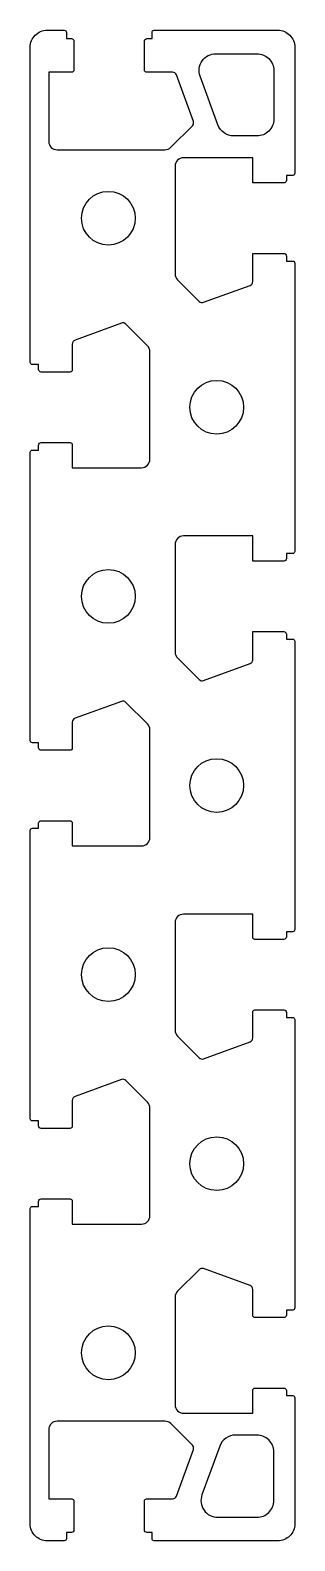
# Model space of a CAD drawing. Extents: x 2217 to 2249, y 130 to 310.
import ezdxf

# ---------------------------------------------------------------- set-up
doc = ezdxf.new("R2010")
doc.units = 0
doc.layers.get('0').update_dxf_attribs({"linetype": 'CONTINUOUS'})

msp = doc.modelspace()

# ---------------------------------------------------------------- linework, layer by layer
at = {"color": 0}
for points in [[(2217.39, 308.38, -0.414214), (2219.39, 310.38), (2221.44, 310.38, -0.414214), (2221.69, 310.13), (2221.69, 309.38), (2222.29, 309.38, -0.414214), (2222.59, 309.08), (2222.59, 305.63, -0.414214), (2222.34, 305.38), (2219.59, 305.38), (2219.59, 297.13, 0.414214), (2220.59, 296.13), (2233.42, 296.13, 0.198912), (2234.13, 296.43), (2236.7, 299, 0.291473), (2236.81, 299.52), (2234.8, 305.05, 0.315299), (2234.33, 305.38), (2231.24, 305.38, -0.414214), (2230.99, 305.63), (2230.99, 309.08, -0.414214), (2231.29, 309.38), (2231.89, 309.38), (2231.89, 310.13, -0.414214), (2232.14, 310.38), (2246.89, 310.38, -0.414214), (2248.89, 308.38), (2248.89, 293.33, -0.414214), (2248.64, 293.08), (2247.89, 293.08), (2247.89, 292.48, -0.414214), (2247.59, 292.18), (2243.89, 292.18), (2243.89, 295.18), (2235.64, 295.18, 0.414214), (2234.64, 294.18), (2234.64, 281.35, 0.198912), (2234.93, 280.64), (2237.5, 278.07, 0.291473), (2238.02, 277.96), (2243.56, 279.97, 0.315299), (2243.89, 280.44), (2243.89, 283.78), (2247.59, 283.78, -0.414214), (2247.89, 283.48), (2247.89, 282.88), (2248.64, 282.88, -0.414214), (2248.89, 282.63), (2248.89, 248.27, -0.414214), (2248.64, 248.02), (2247.89, 248.02), (2247.89, 247.42, -0.414214), (2247.59, 247.12), (2243.89, 247.12), (2243.89, 250.12), (2235.64, 250.12, 0.414214), (2234.64, 249.12), (2234.64, 236.28, 0.198912), (2234.93, 235.58), (2237.5, 233.01, 0.291473), (2238.02, 232.89), (2243.56, 234.91, 0.315299), (2243.89, 235.37), (2243.89, 238.72), (2247.59, 238.72, -0.414214), (2247.89, 238.42), (2247.89, 237.82), (2248.64, 237.82, -0.414214), (2248.89, 237.57), (2248.89, 203.2, -0.414214), (2248.64, 202.95), (2247.89, 202.95), (2247.89, 202.35, -0.414214), (2247.59, 202.05), (2244.14, 202.05, -0.414214), (2243.89, 202.3), (2243.89, 205.05), (2235.64, 205.05, 0.414214), (2234.64, 204.05), (2234.64, 191.22, 0.198912), (2234.93, 190.51), (2237.5, 187.94, 0.291473), (2238.02, 187.82), (2243.56, 189.84, 0.315299), (2243.89, 190.31), (2243.89, 193.4, -0.414214), (2244.14, 193.65), (2247.59, 193.65, -0.414214), (2247.89, 193.35), (2247.89, 192.75), (2248.64, 192.75, -0.414214), (2248.89, 192.5), (2248.89, 158.13, -0.414214), (2248.64, 157.88), (2247.89, 157.88), (2247.89, 157.28, -0.414214), (2247.59, 156.98), (2244.14, 156.98, -0.414214), (2243.89, 157.23), (2243.89, 160.33, 0.315299), (2243.56, 160.8), (2238.02, 162.81, 0.291473), (2237.5, 162.69), (2234.93, 160.12, 0.198912), (2234.64, 159.42), (2234.64, 146.58, 0.414214), (2235.64, 145.58), (2243.89, 145.58), (2243.89, 148.33, -0.414214), (2244.14, 148.58), (2247.59, 148.58, -0.414214), (2247.89, 148.28), (2247.89, 147.68), (2248.64, 147.68, -0.414214), (2248.89, 147.43), (2248.89, 132.38, -0.414214), (2246.89, 130.38), (2232.14, 130.38, -0.414214), (2231.89, 130.63), (2231.89, 131.38), (2231.29, 131.38, -0.414214), (2230.99, 131.68), (2230.99, 135.13, -0.414214), (2231.24, 135.38), (2234.33, 135.38, 0.315299), (2234.8, 135.71), (2236.81, 141.25, 0.291473), (2236.7, 141.77), (2234.13, 144.34, 0.198912), (2233.42, 144.63), (2220.59, 144.63, 0.414214), (2219.59, 143.63), (2219.59, 135.38), (2222.34, 135.38, -0.414214), (2222.59, 135.13), (2222.59, 131.68, -0.414214), (2222.29, 131.38), (2221.69, 131.38), (2221.69, 130.63, -0.414214), (2221.44, 130.38), (2219.39, 130.38, -0.414214), (2217.39, 132.38), (2217.39, 169.97, -0.414214), (2217.64, 170.22), (2218.39, 170.22), (2218.39, 170.82, -0.414214), (2218.69, 171.12), (2222.14, 171.12, -0.414214), (2222.39, 170.87), (2222.39, 168.12), (2230.64, 168.12, 0.414214), (2231.64, 169.12), (2231.64, 181.95, 0.198912), (2231.34, 182.66), (2228.78, 185.23, 0.291473), (2228.25, 185.34), (2222.72, 183.33, 0.315299), (2222.39, 182.86), (2222.39, 179.77, -0.414214), (2222.14, 179.52), (2218.69, 179.52, -0.414214), (2218.39, 179.82), (2218.39, 180.42), (2217.64, 180.42, -0.414214), (2217.39, 180.67), (2217.39, 215.03, -0.414214), (2217.64, 215.28), (2218.39, 215.28), (2218.39, 215.88, -0.414214), (2218.69, 216.18), (2222.14, 216.18, -0.414214), (2222.39, 215.93), (2222.39, 213.18), (2230.64, 213.18, 0.414214), (2231.64, 214.18), (2231.64, 227.02, 0.198912), (2231.34, 227.72), (2228.78, 230.29, 0.291473), (2228.25, 230.41), (2222.72, 228.4, 0.315299), (2222.39, 227.93), (2222.39, 224.83, -0.414214), (2222.14, 224.58), (2218.69, 224.58, -0.414214), (2218.39, 224.88), (2218.39, 225.48), (2217.64, 225.48, -0.414214), (2217.39, 225.73), (2217.39, 260.1, -0.414214), (2217.64, 260.35), (2218.39, 260.35), (2218.39, 260.95, -0.414214), (2218.69, 261.25), (2222.14, 261.25, -0.414214), (2222.39, 261), (2222.39, 258.25), (2230.64, 258.25, 0.414214), (2231.64, 259.25), (2231.64, 272.08, 0.198912), (2231.34, 272.79), (2228.78, 275.36, 0.291473), (2228.25, 275.48), (2222.72, 273.46, 0.315299), (2222.39, 272.99), (2222.39, 269.9, -0.414214), (2222.14, 269.65), (2218.69, 269.65, -0.414214), (2218.39, 269.95), (2218.39, 270.55), (2217.64, 270.55, -0.414214), (2217.39, 270.8)], [(2241.83, 142.98, 0.315299), (2239.95, 141.67), (2237.84, 135.87, 0.520567), (2239.72, 133.18), (2244.39, 133.18, 0.414214), (2246.39, 135.18), (2246.39, 140.98, 0.414214), (2244.39, 142.98)]]:
    msp.add_lwpolyline(points, format="xyb", close=True, dxfattribs=at)
msp.add_lwpolyline([(2246.39, 299.78, -0.414214), (2244.39, 297.78), (2241.61, 297.78, -0.315299), (2239.73, 299.1), (2237.62, 304.9, -0.520567), (2239.5, 307.58), (2244.39, 307.58, -0.414214), (2246.39, 305.58)], format="xyb", close=True)
for centre in [(2226.69, 287.98), (2239.59, 265.45), (2226.69, 242.92), (2239.59, 220.38), (2226.69, 197.85), (2239.59, 175.32), (2226.69, 152.78)]:
    msp.add_circle(centre, 3.2, dxfattribs=at)

doc.saveas('drawing.dxf')
